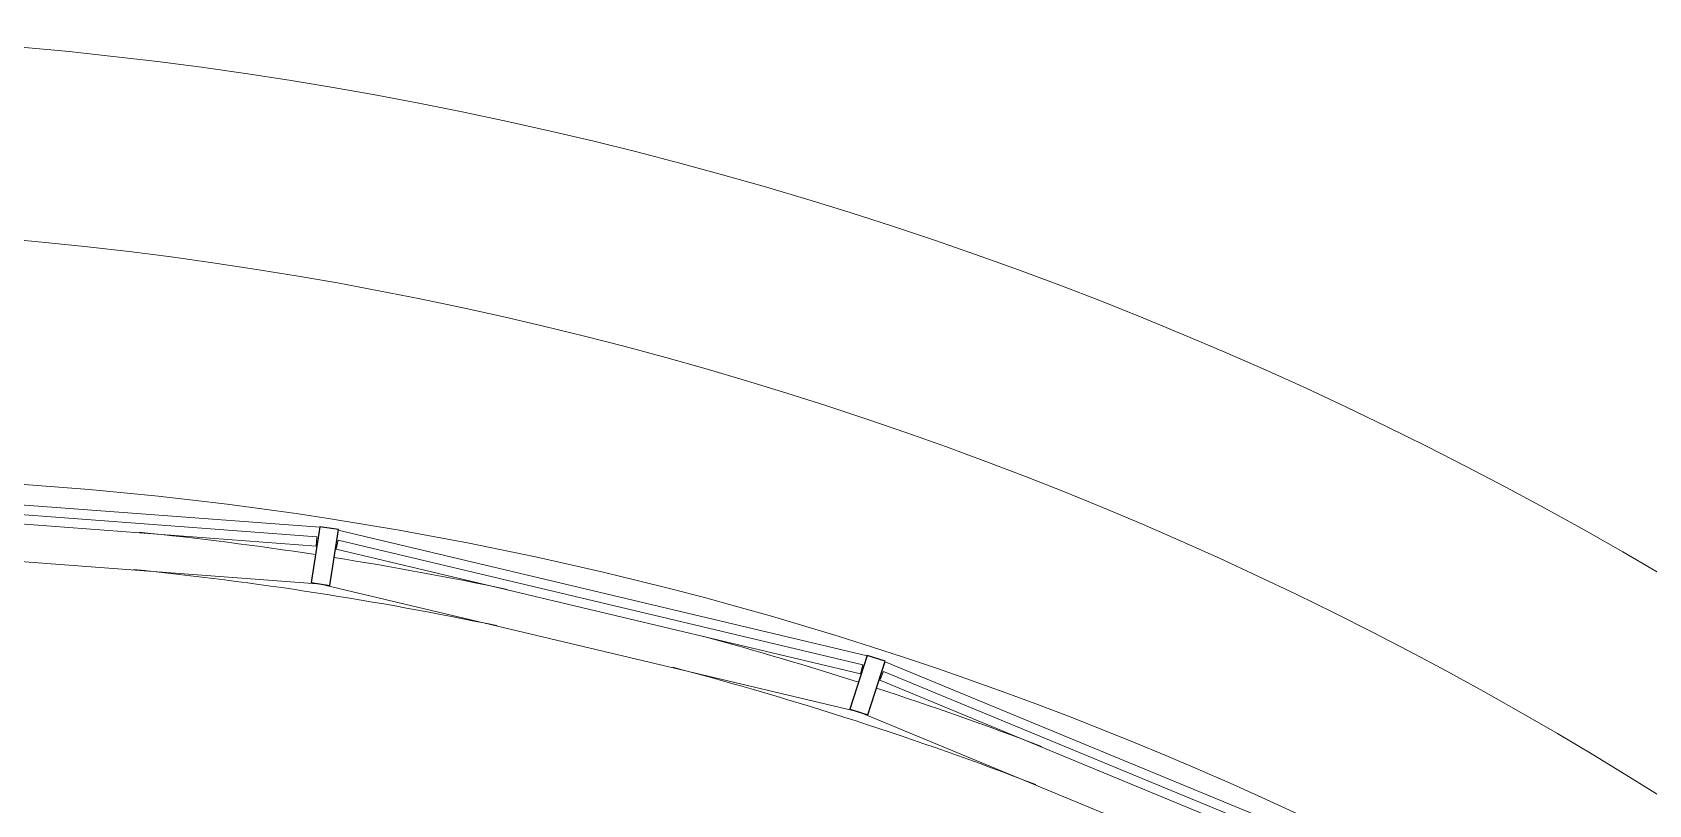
# Model space of a CAD drawing. Header units: metres. Extents: x -217 to -108, y -304 to -188.
# Drawn here: x -159.255 to -154.966, y -208.364 to -206.313 of the extents above; entities that cross this region are included whole.
import ezdxf

# ---------------------------------------------------------------- set-up
doc = ezdxf.new("R2010")
doc.units = ezdxf.units.M
for name, color, linetype, lineweight in [('A-FLOR', 192, 'Continuous', 9), ('A-GLAZ-CURT', 52, 'Continuous', 9), ('A-GLAZ-CWMG', 51, 'Continuous', 9), ('A-WALL', 113, 'Continuous', 9)]:
    doc.layers.add(name, color=color, linetype=linetype, lineweight=lineweight)

# ---------------------------------------------------------------- blocks, each defined once
blk = doc.blocks.new('Montante rectangular - 50 x 150 mm-715984-Nivel 3')
at = {"layer": 'A-GLAZ-CWMG'}
for p, q in [((-169.3539, -217.08), (-169.2629, -215.6407)), ((-169.1161, -215.6617), (-169.2629, -215.6407)), ((-169.1122, -215.634), (-169.2052, -217.1056)), ((-169.1122, -215.634), (-169.1161, -215.6617)), ((-169.3539, -217.08), (-169.2057, -217.0777)), ((-169.2057, -217.0777), (-169.2052, -217.1056))]:
    blk.add_line(p, q, dxfattribs=at)
blk = doc.blocks.new('Panel de sistema - Acristalado-715993-Nivel 3')
at = {"layer": 'A-GLAZ-CURT', "lineweight": 18}
for p, q in [((0.7152, 0.0495), (-0.7152, 0.0495)), ((-0.7152, 0.0495), (-0.7152, 0.0245)), ((0.7152, 0.0245), (0.7152, 0.0495)), ((-0.7152, 0.0245), (0.7152, 0.0245))]:
    blk.add_line(p, q, dxfattribs=at)
blk = doc.blocks.new('Montante rectangular - 50 x 150 mm-669257-Nivel 3')
at = {"layer": 'A-GLAZ-CWMG', "lineweight": 25}
for p, q in [((-0.025, 0.075), (0.025, 0.075)), ((-0.025, -0.075), (-0.025, 0.075)), ((0.025, 0.075), (0.025, -0.075)), ((0.025, -0.075), (-0.025, -0.075))]:
    blk.add_line(p, q, dxfattribs=at)

msp = doc.modelspace()

# ---------------------------------------------------------------- linework, layer by layer
at = {"layer": 'A-FLOR'}
for centre, radius, start, end in [((-160.1897, -216.6239), 10.3111, 32.99567, 203.9847), ((-160.1804, -216.6397), 9.8158, 33.32339, 203.64672), ((-159.9194, -216.9541), 9.3621, 81.30071, 84.1797), ((-159.9194, -216.9541), 9.3621, 81.30071, 84.1797), ((-159.9194, -216.9541), 9.3621, 78.1356, 80.99465), ((-159.9194, -216.9541), 9.3621, 78.1356, 80.99465), ((-159.9194, -216.9541), 9.3621, 72.23073, 74.85146), ((-159.9194, -216.9541), 9.3621, 72.23073, 74.85146), ((-159.9194, -216.9541), 9.3621, 69.08409, 71.9247), ((-159.9194, -216.9541), 9.3621, 69.08409, 71.9247)]:
    msp.add_arc(centre, radius, start, end, dxfattribs=at)
at = {"layer": 'A-WALL'}
for radius, start, end in [(9.4621, 44.86804, 189.98653), (9.2621, 78.18089, 84.21807), (9.2621, 68.9436, 75.20762)]:
    msp.add_arc((-159.9194, -216.9541), radius, start, end, dxfattribs=at)

# ---------------------------------------------------------------- block references
at = {"layer": 'A-GLAZ-CURT'}
for p, rotation in [((-159.2168, -207.6478), 355.6826186359837), ((-157.7585, -207.8749), 346.6127131118558), ((-156.3543, -208.3291), 337.5428075877269)]:
    msp.add_blockref('Panel de sistema - Acristalado-715993-Nivel 3', p, dxfattribs=dict(at, rotation=rotation))
at = {"layer": 'A-GLAZ-CWMG'}
for p, rotation in [((55.0675, -379.5085), 269.300944758712), ((26.7545, -411.3664), 260.2310392345844), ((-6.2266, -438.3628), 251.1611337104547)]:
    msp.add_blockref('Montante rectangular - 50 x 150 mm-715984-Nivel 3', p, dxfattribs=dict(at, rotation=rotation))
at = {"layer": 'A-GLAZ-CWMG', "extrusion": (0, 0, -1)}
for p, rotation in [((158.4786, -207.7035), 188.8523341260802), ((157.0384, -208.0463), 197.9222396502092)]:
    msp.add_blockref('Montante rectangular - 50 x 150 mm-669257-Nivel 3', p, dxfattribs=dict(at, rotation=rotation))

doc.saveas('drawing.dxf')
